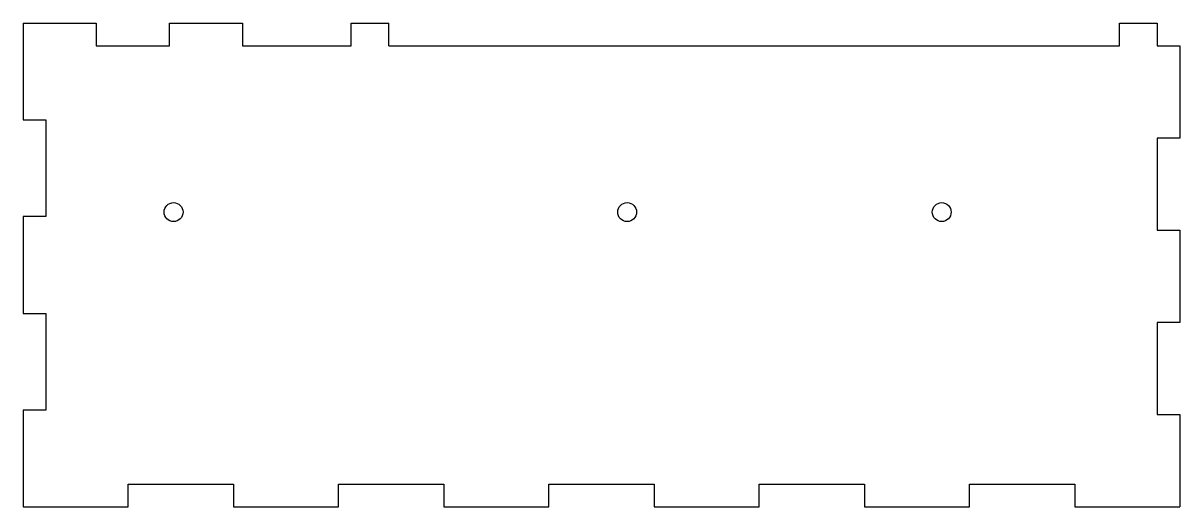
# Model space of a CAD drawing. Header units: millimetres. Extents: x -48 to 105, y -78 to -14.
import ezdxf

# ---------------------------------------------------------------- set-up
doc = ezdxf.new("R2010")
doc.units = ezdxf.units.MM

msp = doc.modelspace()

# ---------------------------------------------------------------- linework, layer by layer
at = {"color": 7, "linetype": 'Continuous', "lineweight": 25}
for p, q in [((-48.39, -13.74), (-38.71, -13.74)), ((-48.39, -13.74), (-48.39, -26.54)), ((-38.71, -13.74), (-38.71, -16.74)), ((-29.03, -13.74), (-19.36, -13.74)), ((-29.03, -16.74), (-29.03, -13.74)), ((-19.36, -13.74), (-19.36, -16.74)), ((-5, -13.74), (0, -13.74)), ((-5, -16.74), (-5, -13.74)), ((0, -16.74), (0, -13.74)), ((96.61, -13.74), (101.61, -13.74)), ((96.61, -16.74), (96.61, -13.74)), ((101.61, -13.74), (101.61, -16.74)), ((-38.71, -16.74), (-29.03, -16.74)), ((-19.36, -16.74), (-5, -16.74)), ((0, -16.74), (96.61, -16.74)), ((101.61, -16.74), (104.61, -16.74)), ((104.61, -16.74), (104.61, -28.94)), ((-48.39, -26.54), (-45.39, -26.54)), ((-45.39, -26.54), (-45.39, -39.34)), ((101.61, -28.94), (101.61, -41.14)), ((104.61, -28.94), (101.61, -28.94)), ((-45.39, -39.34), (-48.39, -39.34)), ((-48.39, -39.34), (-48.39, -52.14)), ((101.61, -41.14), (104.61, -41.14)), ((104.61, -41.14), (104.61, -53.34)), ((-48.39, -52.14), (-45.39, -52.14)), ((-45.39, -52.14), (-45.39, -64.94)), ((101.61, -53.34), (101.61, -65.54)), ((104.61, -53.34), (101.61, -53.34)), ((-45.39, -64.94), (-48.39, -64.94)), ((-48.39, -64.94), (-48.39, -77.74)), ((101.61, -65.54), (104.61, -65.54)), ((104.61, -65.54), (104.61, -77.74)), ((-34.48, -77.74), (-34.48, -74.74)), ((-34.48, -74.74), (-20.57, -74.74)), ((-20.57, -74.74), (-20.57, -77.74)), ((-6.66, -77.74), (-6.66, -74.74)), ((-6.66, -74.74), (7.25, -74.74)), ((7.25, -74.74), (7.25, -77.74)), ((21.16, -77.74), (21.16, -74.74)), ((21.16, -74.74), (35.06, -74.74)), ((35.06, -74.74), (35.06, -77.74)), ((48.97, -77.74), (48.97, -74.74)), ((48.97, -74.74), (62.88, -74.74)), ((62.88, -74.74), (62.88, -77.74)), ((76.79, -77.74), (76.79, -74.74)), ((76.79, -74.74), (90.7, -74.74)), ((90.7, -74.74), (90.7, -77.74)), ((-48.39, -77.74), (-34.48, -77.74)), ((-20.57, -77.74), (-6.66, -77.74)), ((7.25, -77.74), (21.16, -77.74)), ((35.06, -77.74), (48.97, -77.74)), ((62.88, -77.74), (76.79, -77.74)), ((90.7, -77.74), (104.61, -77.74))]:
    msp.add_line(p, q, dxfattribs=at)
for centre in [(-28.49, -38.74), (31.5, -38.74), (73.11, -38.74)]:
    msp.add_circle(centre, 1.25, dxfattribs=at)

doc.saveas('drawing.dxf')
